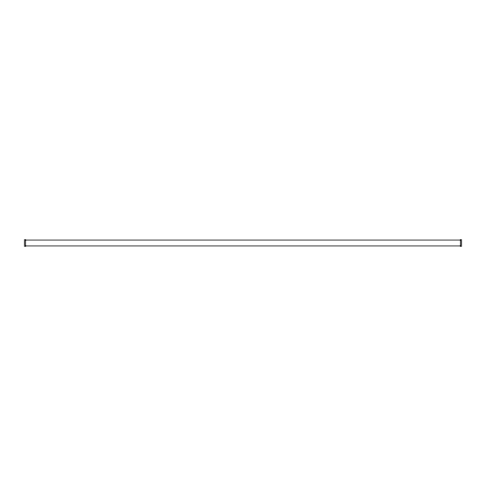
<?xml version="1.0" encoding="UTF-8"?>
<svg xmlns="http://www.w3.org/2000/svg" width="486" height="486" viewBox="0 0 486 486"><rect width="100%" height="100%" fill="white"/><g stroke="black" fill="none" stroke-linecap="round" stroke-linejoin="round"><path stroke-width="0.73" d="M25.697 240.054L460.303 240.054M25.697 245.946L460.303 245.946M461.7 239.501L461.7 246.499M460.303 239.501L460.303 246.499M25.697 239.501L25.697 246.499M24.3 239.501L24.3 246.499"/></g></svg>
